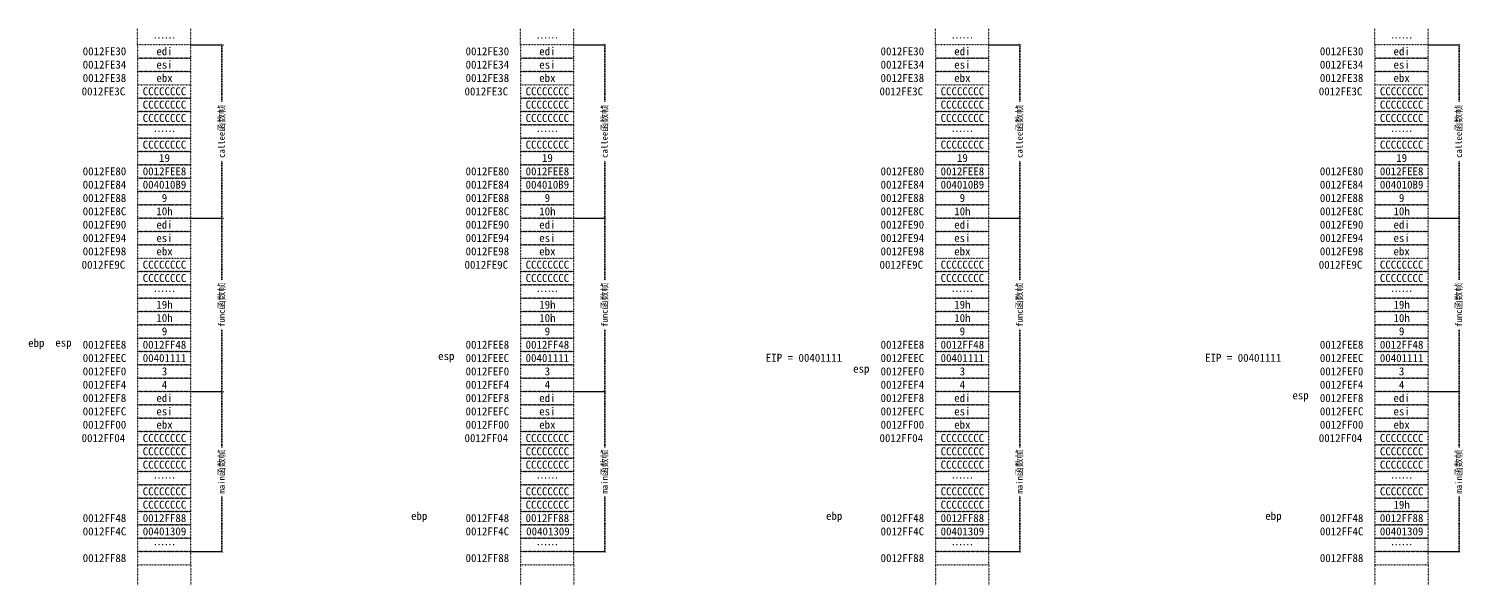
# Model space of a CAD drawing. Header units: millimetres. Extents: x 5369 to 27532, y 1174 to 4752.
# Drawn here: x 22386 to 25075, y 1346 to 2390 of the extents above; entities that cross this region are included whole.
import ezdxf

# ---------------------------------------------------------------- set-up
doc = ezdxf.new("R2010")
doc.units = ezdxf.units.MM
doc.linetypes.add('ACAD_ISO07W100', pattern=[3, 0, -3])
doc.linetypes.add('DOT', pattern=[0.25, 0, -0.25])
doc.styles.get("Standard").update_dxf_attribs({"font": ''})
doc.styles.add('w', font='', dxfattribs={"height": 15})
doc.styles.get('Standard').set_extended_font_data('SimSun')
doc.styles.get('w').set_extended_font_data('SimSun')
doc.dimstyles.new('w', dxfattribs={"dimscale": 3, "dimtxt": 4, "dimasz": 1.5, "dimexe": 1.25, "dimexo": 0.625, "dimtad": 0, "dimtxsty": 'Standard', "dimblk": 'ARCHTICK', "dimcen": 2.5, "dimclrd": 5, "dimclre": 5, "dimclrt": 5, "dimadec": 1, "dimazin": 0, "dimtfac": 1, "dimtmove": 0, "dimatfit": 3, "dimfxl": 1, "dimarcsym": 0})

# ---------------------------------------------------------------- blocks, each defined once
blk = doc.blocks.new('b')
at = {"linetype": 'DOT'}
blk.add_lwpolyline([(-100, 0), (0, 0), (0, 25), (-100, 25)], close=True, dxfattribs=at)
blk = doc.blocks.new('_ArchTick')
at = {"color": 0, "linetype": 'ByBlock', "const_width": 0.15}
blk.add_lwpolyline([(-0.5, -0.5), (0.5, 0.5)], dxfattribs=at)
blk = doc.blocks.new('*D65')
at = {"color": 5, "linetype": 'ACAD_ISO07W100', "lineweight": -2}
for p, q in [((22692.1, 2359.5), (22752.2, 2359.5)), ((22748.5, 2359.5), (22748.5, 2249.2)), ((22748.5, 2034.5), (22748.5, 2144.9)), ((22692.1, 2034.5), (22752.2, 2034.5))]:
    blk.add_line(p, q, dxfattribs=at)
at = {"layer": 'Defpoints', "color": 0, "linetype": 'DOT'}
for p in [(22690.2, 2359.5), (22690.2, 2034.5), (22748.5, 2034.5)]:
    blk.add_point(p, dxfattribs=at)
at = {"color": 5, "linetype": 'DOT', "lineweight": -2, "xscale": 4.5, "yscale": 4.5, "zscale": 4.5}
for p, rotation in [((22748.5, 2359.5), 90), ((22748.5, 2034.5), 270)]:
    blk.add_blockref('_ArchTick', p, dxfattribs=dict(at, rotation=rotation))
at = {"color": 5, "linetype": 'DOT', "insert": (22748.5, 2197), "char_height": 12, "attachment_point": 5, "rotation": 90}
blk.add_mtext('callee函数帧', dxfattribs=at)
blk = doc.blocks.new('*D63')
at = {"color": 5, "linetype": 'ACAD_ISO07W100', "lineweight": -2}
for p, q in [((22692.1, 2034.5), (22752.2, 2034.5)), ((22748.5, 2034.5), (22748.5, 1915.7)), ((22748.5, 1709.5), (22748.5, 1828.4)), ((22692.1, 1709.5), (22752.2, 1709.5))]:
    blk.add_line(p, q, dxfattribs=at)
at = {"layer": 'Defpoints', "color": 0, "linetype": 'DOT'}
for p in [(22690.2, 2034.5), (22690.2, 1709.5), (22748.5, 1709.5)]:
    blk.add_point(p, dxfattribs=at)
at = {"color": 5, "linetype": 'DOT', "lineweight": -2, "xscale": 4.5, "yscale": 4.5, "zscale": 4.5}
for p, rotation in [((22748.5, 2034.5), 90), ((22748.5, 1709.5), 270)]:
    blk.add_blockref('_ArchTick', p, dxfattribs=dict(at, rotation=rotation))
at = {"color": 5, "linetype": 'DOT', "insert": (22748.5, 1872), "char_height": 12, "attachment_point": 5, "rotation": 90}
blk.add_mtext('func函数帧', dxfattribs=at)
blk = doc.blocks.new('*D64')
at = {"color": 5, "linetype": 'ACAD_ISO07W100', "lineweight": -2}
for p, q in [((22690.2, 1709.5), (22752.2, 1709.5)), ((22748.5, 1709.5), (22748.5, 1603.6)), ((22748.5, 1409.5), (22748.5, 1515.5)), ((22690.2, 1409.5), (22752.2, 1409.5))]:
    blk.add_line(p, q, dxfattribs=at)
at = {"layer": 'Defpoints', "color": 0, "linetype": 'DOT'}
for p in [(22688.3, 1709.5), (22688.3, 1409.5), (22748.5, 1409.5)]:
    blk.add_point(p, dxfattribs=at)
at = {"color": 5, "linetype": 'DOT', "lineweight": -2, "xscale": 4.5, "yscale": 4.5, "zscale": 4.5}
for p, rotation in [((22748.5, 1709.5), 90), ((22748.5, 1409.5), 270)]:
    blk.add_blockref('_ArchTick', p, dxfattribs=dict(at, rotation=rotation))
at = {"color": 5, "linetype": 'DOT', "insert": (22748.5, 1559.5), "char_height": 12, "attachment_point": 5, "rotation": 90}
blk.add_mtext('main函数帧', dxfattribs=at)
blk = doc.blocks.new('*D68')
at = {"color": 5, "linetype": 'ACAD_ISO07W100', "lineweight": -2}
for p, q in [((23409.8, 2359.5), (23469.9, 2359.5)), ((23466.2, 2359.5), (23466.2, 2249.2)), ((23466.2, 2034.5), (23466.2, 2144.9)), ((23409.8, 2034.5), (23469.9, 2034.5))]:
    blk.add_line(p, q, dxfattribs=at)
at = {"layer": 'Defpoints', "color": 0, "linetype": 'DOT'}
for p in [(23407.9, 2359.5), (23407.9, 2034.5), (23466.2, 2034.5)]:
    blk.add_point(p, dxfattribs=at)
at = {"color": 5, "linetype": 'DOT', "lineweight": -2, "xscale": 4.5, "yscale": 4.5, "zscale": 4.5}
for p, rotation in [((23466.2, 2359.5), 90), ((23466.2, 2034.5), 270)]:
    blk.add_blockref('_ArchTick', p, dxfattribs=dict(at, rotation=rotation))
at = {"color": 5, "linetype": 'DOT', "insert": (23466.2, 2197), "char_height": 12, "attachment_point": 5, "rotation": 90}
blk.add_mtext('callee函数帧', dxfattribs=at)
blk = doc.blocks.new('*D66')
at = {"color": 5, "linetype": 'ACAD_ISO07W100', "lineweight": -2}
for p, q in [((23409.8, 2034.5), (23469.9, 2034.5)), ((23466.2, 2034.5), (23466.2, 1915.7)), ((23466.2, 1709.5), (23466.2, 1828.4)), ((23409.8, 1709.5), (23469.9, 1709.5))]:
    blk.add_line(p, q, dxfattribs=at)
at = {"layer": 'Defpoints', "color": 0, "linetype": 'DOT'}
for p in [(23407.9, 2034.5), (23407.9, 1709.5), (23466.2, 1709.5)]:
    blk.add_point(p, dxfattribs=at)
at = {"color": 5, "linetype": 'DOT', "lineweight": -2, "xscale": 4.5, "yscale": 4.5, "zscale": 4.5}
for p, rotation in [((23466.2, 2034.5), 90), ((23466.2, 1709.5), 270)]:
    blk.add_blockref('_ArchTick', p, dxfattribs=dict(at, rotation=rotation))
at = {"color": 5, "linetype": 'DOT', "insert": (23466.2, 1872), "char_height": 12, "attachment_point": 5, "rotation": 90}
blk.add_mtext('func函数帧', dxfattribs=at)
blk = doc.blocks.new('*D67')
at = {"color": 5, "linetype": 'ACAD_ISO07W100', "lineweight": -2}
for p, q in [((23407.9, 1709.5), (23469.9, 1709.5)), ((23466.2, 1709.5), (23466.2, 1603.6)), ((23466.2, 1409.5), (23466.2, 1515.5)), ((23407.9, 1409.5), (23469.9, 1409.5))]:
    blk.add_line(p, q, dxfattribs=at)
at = {"layer": 'Defpoints', "color": 0, "linetype": 'DOT'}
for p in [(23406, 1709.5), (23406, 1409.5), (23466.2, 1409.5)]:
    blk.add_point(p, dxfattribs=at)
at = {"color": 5, "linetype": 'DOT', "lineweight": -2, "xscale": 4.5, "yscale": 4.5, "zscale": 4.5}
for p, rotation in [((23466.2, 1709.5), 90), ((23466.2, 1409.5), 270)]:
    blk.add_blockref('_ArchTick', p, dxfattribs=dict(at, rotation=rotation))
at = {"color": 5, "linetype": 'DOT', "insert": (23466.2, 1559.5), "char_height": 12, "attachment_point": 5, "rotation": 90}
blk.add_mtext('main函数帧', dxfattribs=at)
blk = doc.blocks.new('*D71')
at = {"color": 5, "linetype": 'ACAD_ISO07W100', "lineweight": -2}
for p, q in [((24187.7, 2359.5), (24247.8, 2359.5)), ((24244, 2359.5), (24244, 2249.2)), ((24244, 2034.5), (24244, 2144.9)), ((24187.7, 2034.5), (24247.8, 2034.5))]:
    blk.add_line(p, q, dxfattribs=at)
at = {"layer": 'Defpoints', "color": 0, "linetype": 'DOT'}
for p in [(24185.8, 2359.5), (24185.8, 2034.5), (24244, 2034.5)]:
    blk.add_point(p, dxfattribs=at)
at = {"color": 5, "linetype": 'DOT', "lineweight": -2, "xscale": 4.5, "yscale": 4.5, "zscale": 4.5}
for p, rotation in [((24244, 2359.5), 90), ((24244, 2034.5), 270)]:
    blk.add_blockref('_ArchTick', p, dxfattribs=dict(at, rotation=rotation))
at = {"color": 5, "linetype": 'DOT', "insert": (24244, 2197), "char_height": 12, "attachment_point": 5, "rotation": 90}
blk.add_mtext('callee函数帧', dxfattribs=at)
blk = doc.blocks.new('*D69')
at = {"color": 5, "linetype": 'ACAD_ISO07W100', "lineweight": -2}
for p, q in [((24187.7, 2034.5), (24247.8, 2034.5)), ((24244, 2034.5), (24244, 1915.7)), ((24244, 1709.5), (24244, 1828.4)), ((24187.7, 1709.5), (24247.8, 1709.5))]:
    blk.add_line(p, q, dxfattribs=at)
at = {"layer": 'Defpoints', "color": 0, "linetype": 'DOT'}
for p in [(24185.8, 2034.5), (24185.8, 1709.5), (24244, 1709.5)]:
    blk.add_point(p, dxfattribs=at)
at = {"color": 5, "linetype": 'DOT', "lineweight": -2, "xscale": 4.5, "yscale": 4.5, "zscale": 4.5}
for p, rotation in [((24244, 2034.5), 90), ((24244, 1709.5), 270)]:
    blk.add_blockref('_ArchTick', p, dxfattribs=dict(at, rotation=rotation))
at = {"color": 5, "linetype": 'DOT', "insert": (24244, 1872), "char_height": 12, "attachment_point": 5, "rotation": 90}
blk.add_mtext('func函数帧', dxfattribs=at)
blk = doc.blocks.new('*D70')
at = {"color": 5, "linetype": 'ACAD_ISO07W100', "lineweight": -2}
for p, q in [((24185.8, 1709.5), (24247.8, 1709.5)), ((24244, 1709.5), (24244, 1603.6)), ((24244, 1409.5), (24244, 1515.5)), ((24185.8, 1409.5), (24247.8, 1409.5))]:
    blk.add_line(p, q, dxfattribs=at)
at = {"layer": 'Defpoints', "color": 0, "linetype": 'DOT'}
for p in [(24183.9, 1709.5), (24183.9, 1409.5), (24244, 1409.5)]:
    blk.add_point(p, dxfattribs=at)
at = {"color": 5, "linetype": 'DOT', "lineweight": -2, "xscale": 4.5, "yscale": 4.5, "zscale": 4.5}
for p, rotation in [((24244, 1709.5), 90), ((24244, 1409.5), 270)]:
    blk.add_blockref('_ArchTick', p, dxfattribs=dict(at, rotation=rotation))
at = {"color": 5, "linetype": 'DOT', "insert": (24244, 1559.5), "char_height": 12, "attachment_point": 5, "rotation": 90}
blk.add_mtext('main函数帧', dxfattribs=at)
blk = doc.blocks.new('*D74')
at = {"color": 5, "linetype": 'ACAD_ISO07W100', "lineweight": -2}
for p, q in [((25011, 2359.5), (25071.1, 2359.5)), ((25067.4, 2359.5), (25067.4, 2249.2)), ((25067.4, 2034.5), (25067.4, 2144.9)), ((25011, 2034.5), (25071.1, 2034.5))]:
    blk.add_line(p, q, dxfattribs=at)
at = {"layer": 'Defpoints', "color": 0, "linetype": 'DOT'}
for p in [(25009.1, 2359.5), (25009.1, 2034.5), (25067.4, 2034.5)]:
    blk.add_point(p, dxfattribs=at)
at = {"color": 5, "linetype": 'DOT', "lineweight": -2, "xscale": 4.5, "yscale": 4.5, "zscale": 4.5}
for p, rotation in [((25067.4, 2359.5), 90), ((25067.4, 2034.5), 270)]:
    blk.add_blockref('_ArchTick', p, dxfattribs=dict(at, rotation=rotation))
at = {"color": 5, "linetype": 'DOT', "insert": (25067.4, 2197), "char_height": 12, "attachment_point": 5, "rotation": 90}
blk.add_mtext('callee函数帧', dxfattribs=at)
blk = doc.blocks.new('*D72')
at = {"color": 5, "linetype": 'ACAD_ISO07W100', "lineweight": -2}
for p, q in [((25011, 2034.5), (25071.1, 2034.5)), ((25067.4, 2034.5), (25067.4, 1915.7)), ((25067.4, 1709.5), (25067.4, 1828.4)), ((25011, 1709.5), (25071.1, 1709.5))]:
    blk.add_line(p, q, dxfattribs=at)
at = {"layer": 'Defpoints', "color": 0, "linetype": 'DOT'}
for p in [(25009.1, 2034.5), (25009.1, 1709.5), (25067.4, 1709.5)]:
    blk.add_point(p, dxfattribs=at)
at = {"color": 5, "linetype": 'DOT', "lineweight": -2, "xscale": 4.5, "yscale": 4.5, "zscale": 4.5}
for p, rotation in [((25067.4, 2034.5), 90), ((25067.4, 1709.5), 270)]:
    blk.add_blockref('_ArchTick', p, dxfattribs=dict(at, rotation=rotation))
at = {"color": 5, "linetype": 'DOT', "insert": (25067.4, 1872), "char_height": 12, "attachment_point": 5, "rotation": 90}
blk.add_mtext('func函数帧', dxfattribs=at)
blk = doc.blocks.new('*D73')
at = {"color": 5, "linetype": 'ACAD_ISO07W100', "lineweight": -2}
for p, q in [((25009.1, 1709.5), (25071.1, 1709.5)), ((25067.4, 1709.5), (25067.4, 1603.6)), ((25067.4, 1409.5), (25067.4, 1515.5)), ((25009.1, 1409.5), (25071.1, 1409.5))]:
    blk.add_line(p, q, dxfattribs=at)
at = {"layer": 'Defpoints', "color": 0, "linetype": 'DOT'}
for p in [(25007.3, 1709.5), (25007.3, 1409.5), (25067.4, 1409.5)]:
    blk.add_point(p, dxfattribs=at)
at = {"color": 5, "linetype": 'DOT', "lineweight": -2, "xscale": 4.5, "yscale": 4.5, "zscale": 4.5}
for p, rotation in [((25067.4, 1709.5), 90), ((25067.4, 1409.5), 270)]:
    blk.add_blockref('_ArchTick', p, dxfattribs=dict(at, rotation=rotation))
at = {"color": 5, "linetype": 'DOT', "insert": (25067.4, 1559.5), "char_height": 12, "attachment_point": 5, "rotation": 90}
blk.add_mtext('main函数帧', dxfattribs=at)

msp = doc.modelspace()

# ---------------------------------------------------------------- linework, layer by layer
at = {"linetype": 'DOT'}
for p, q in [((22590.213, 2359.543), (22590.213, 2389.543)), ((22690.213, 2359.543), (22690.213, 2389.543)), ((23307.897, 2359.543), (23307.897, 2389.543)), ((23407.897, 2359.543), (23407.897, 2389.543)), ((24085.781, 2359.543), (24085.781, 2389.543)), ((24185.781, 2359.543), (24185.781, 2389.543)), ((24909.137, 2359.543), (24909.137, 2389.543)), ((25009.137, 2359.543), (25009.137, 2389.543)), ((22590.213, 2284.543), (22590.213, 2259.543)), ((22590.213, 2284.543), (22690.213, 2284.543)), ((22590.213, 2259.543), (22690.213, 2259.543)), ((22690.213, 2259.543), (22690.213, 2284.543)), ((23307.897, 2284.543), (23307.897, 2259.543)), ((23307.897, 2284.543), (23407.897, 2284.543)), ((23307.897, 2259.543), (23407.897, 2259.543)), ((23407.897, 2259.543), (23407.897, 2284.543)), ((24085.781, 2284.543), (24085.781, 2259.543)), ((24085.781, 2284.543), (24185.781, 2284.543)), ((24085.781, 2259.543), (24185.781, 2259.543)), ((24185.781, 2259.543), (24185.781, 2284.543)), ((24909.137, 2284.543), (24909.137, 2259.543)), ((24909.137, 2284.543), (25009.137, 2284.543)), ((24909.137, 2259.543), (25009.137, 2259.543)), ((25009.137, 2259.543), (25009.137, 2284.543)), ((22590.213, 1959.543), (22590.213, 1934.543)), ((22590.213, 1959.543), (22690.213, 1959.543)), ((22690.213, 1934.543), (22690.213, 1959.543)), ((23307.897, 1959.543), (23307.897, 1934.543)), ((23307.897, 1959.543), (23407.897, 1959.543)), ((23407.897, 1934.543), (23407.897, 1959.543)), ((24085.781, 1959.543), (24085.781, 1934.543)), ((24085.781, 1959.543), (24185.781, 1959.543)), ((24185.781, 1934.543), (24185.781, 1959.543)), ((24909.137, 1959.543), (24909.137, 1934.543)), ((24909.137, 1959.543), (25009.137, 1959.543)), ((25009.137, 1934.543), (25009.137, 1959.543)), ((22590.213, 1934.543), (22690.213, 1934.543)), ((23307.897, 1934.543), (23407.897, 1934.543)), ((24085.781, 1934.543), (24185.781, 1934.543)), ((24909.137, 1934.543), (25009.137, 1934.543)), ((22690.213, 1634.543), (22590.213, 1634.543)), ((22590.213, 1634.543), (22590.213, 1609.543)), ((22690.213, 1609.543), (22690.213, 1634.543)), ((23407.897, 1634.543), (23307.897, 1634.543)), ((23307.897, 1634.543), (23307.897, 1609.543)), ((23407.897, 1609.543), (23407.897, 1634.543)), ((24185.781, 1634.543), (24085.781, 1634.543)), ((24085.781, 1634.543), (24085.781, 1609.543)), ((24185.781, 1609.543), (24185.781, 1634.543)), ((25009.137, 1634.543), (24909.137, 1634.543)), ((24909.137, 1634.543), (24909.137, 1609.543)), ((25009.137, 1609.543), (25009.137, 1634.543)), ((22590.213, 1609.543), (22690.213, 1609.543)), ((23307.897, 1609.543), (23407.897, 1609.543)), ((24085.781, 1609.543), (24185.781, 1609.543)), ((24909.137, 1609.543), (25009.137, 1609.543)), ((22590.213, 1384.543), (22590.213, 1346.022)), ((22690.213, 1384.543), (22690.213, 1346.022)), ((23307.897, 1384.543), (23307.897, 1346.022)), ((23407.897, 1384.543), (23407.897, 1346.022)), ((24085.781, 1384.543), (24085.781, 1346.022)), ((24185.781, 1384.543), (24185.781, 1346.022)), ((24909.137, 1384.543), (24909.137, 1346.022)), ((25009.137, 1384.543), (25009.137, 1346.022))]:
    msp.add_line(p, q, dxfattribs=at)
for points in [[(22590.213, 2334.543), (22690.213, 2334.543), (22690.213, 2359.543), (22590.213, 2359.543)], [(23307.897, 2334.543), (23407.897, 2334.543), (23407.897, 2359.543), (23307.897, 2359.543)], [(24085.781, 2334.543), (24185.781, 2334.543), (24185.781, 2359.543), (24085.781, 2359.543)], [(24909.137, 2334.543), (25009.137, 2334.543), (25009.137, 2359.543), (24909.137, 2359.543)], [(22590.213, 2309.543), (22690.213, 2309.543), (22690.213, 2334.543), (22590.213, 2334.543)], [(23307.897, 2309.543), (23407.897, 2309.543), (23407.897, 2334.543), (23307.897, 2334.543)], [(24085.781, 2309.543), (24185.781, 2309.543), (24185.781, 2334.543), (24085.781, 2334.543)], [(24909.137, 2309.543), (25009.137, 2309.543), (25009.137, 2334.543), (24909.137, 2334.543)], [(22590.213, 2284.543), (22690.213, 2284.543), (22690.213, 2309.543), (22590.213, 2309.543)], [(23307.897, 2284.543), (23407.897, 2284.543), (23407.897, 2309.543), (23307.897, 2309.543)], [(24085.781, 2284.543), (24185.781, 2284.543), (24185.781, 2309.543), (24085.781, 2309.543)], [(24909.137, 2284.543), (25009.137, 2284.543), (25009.137, 2309.543), (24909.137, 2309.543)], [(22590.213, 2109.543), (22690.213, 2109.543), (22690.213, 2134.543), (22590.213, 2134.543)], [(23307.897, 2109.543), (23407.897, 2109.543), (23407.897, 2134.543), (23307.897, 2134.543)], [(24085.781, 2109.543), (24185.781, 2109.543), (24185.781, 2134.543), (24085.781, 2134.543)], [(24909.137, 2109.543), (25009.137, 2109.543), (25009.137, 2134.543), (24909.137, 2134.543)], [(22590.213, 2084.543), (22690.213, 2084.543), (22690.213, 2109.543), (22590.213, 2109.543)], [(23307.897, 2084.543), (23407.897, 2084.543), (23407.897, 2109.543), (23307.897, 2109.543)], [(24085.781, 2084.543), (24185.781, 2084.543), (24185.781, 2109.543), (24085.781, 2109.543)], [(24909.137, 2084.543), (25009.137, 2084.543), (25009.137, 2109.543), (24909.137, 2109.543)], [(22590.213, 2059.543), (22690.213, 2059.543), (22690.213, 2084.543), (22590.213, 2084.543)], [(23307.897, 2059.543), (23407.897, 2059.543), (23407.897, 2084.543), (23307.897, 2084.543)], [(24085.781, 2059.543), (24185.781, 2059.543), (24185.781, 2084.543), (24085.781, 2084.543)], [(24909.137, 2059.543), (25009.137, 2059.543), (25009.137, 2084.543), (24909.137, 2084.543)], [(22590.213, 2034.543), (22690.213, 2034.543), (22690.213, 2059.543), (22590.213, 2059.543)], [(23307.897, 2034.543), (23407.897, 2034.543), (23407.897, 2059.543), (23307.897, 2059.543)], [(24085.781, 2034.543), (24185.781, 2034.543), (24185.781, 2059.543), (24085.781, 2059.543)], [(24909.137, 2034.543), (25009.137, 2034.543), (25009.137, 2059.543), (24909.137, 2059.543)], [(22590.213, 2009.543), (22690.213, 2009.543), (22690.213, 2034.543), (22590.213, 2034.543)], [(23307.897, 2009.543), (23407.897, 2009.543), (23407.897, 2034.543), (23307.897, 2034.543)], [(24085.781, 2009.543), (24185.781, 2009.543), (24185.781, 2034.543), (24085.781, 2034.543)], [(24909.137, 2009.543), (25009.137, 2009.543), (25009.137, 2034.543), (24909.137, 2034.543)], [(22590.213, 1984.543), (22690.213, 1984.543), (22690.213, 2009.543), (22590.213, 2009.543)], [(23307.897, 1984.543), (23407.897, 1984.543), (23407.897, 2009.543), (23307.897, 2009.543)], [(24085.781, 1984.543), (24185.781, 1984.543), (24185.781, 2009.543), (24085.781, 2009.543)], [(24909.137, 1984.543), (25009.137, 1984.543), (25009.137, 2009.543), (24909.137, 2009.543)], [(22590.213, 1959.543), (22690.213, 1959.543), (22690.213, 1984.543), (22590.213, 1984.543)], [(23307.897, 1959.543), (23407.897, 1959.543), (23407.897, 1984.543), (23307.897, 1984.543)], [(24085.781, 1959.543), (24185.781, 1959.543), (24185.781, 1984.543), (24085.781, 1984.543)], [(24909.137, 1959.543), (25009.137, 1959.543), (25009.137, 1984.543), (24909.137, 1984.543)], [(22590.213, 1784.543), (22690.213, 1784.543), (22690.213, 1809.543), (22590.213, 1809.543)], [(23307.897, 1784.543), (23407.897, 1784.543), (23407.897, 1809.543), (23307.897, 1809.543)], [(24085.781, 1784.543), (24185.781, 1784.543), (24185.781, 1809.543), (24085.781, 1809.543)], [(24909.137, 1784.543), (25009.137, 1784.543), (25009.137, 1809.543), (24909.137, 1809.543)], [(22590.213, 1759.543), (22690.213, 1759.543), (22690.213, 1784.543), (22590.213, 1784.543)], [(23307.897, 1759.543), (23407.897, 1759.543), (23407.897, 1784.543), (23307.897, 1784.543)], [(24085.781, 1759.543), (24185.781, 1759.543), (24185.781, 1784.543), (24085.781, 1784.543)], [(24909.137, 1759.543), (25009.137, 1759.543), (25009.137, 1784.543), (24909.137, 1784.543)], [(22590.213, 1734.543), (22690.213, 1734.543), (22690.213, 1759.543), (22590.213, 1759.543)], [(23307.897, 1734.543), (23407.897, 1734.543), (23407.897, 1759.543), (23307.897, 1759.543)], [(24085.781, 1734.543), (24185.781, 1734.543), (24185.781, 1759.543), (24085.781, 1759.543)], [(24909.137, 1734.543), (25009.137, 1734.543), (25009.137, 1759.543), (24909.137, 1759.543)], [(22590.213, 1709.543), (22690.213, 1709.543), (22690.213, 1734.543), (22590.213, 1734.543)], [(23307.897, 1709.543), (23407.897, 1709.543), (23407.897, 1734.543), (23307.897, 1734.543)], [(24085.781, 1709.543), (24185.781, 1709.543), (24185.781, 1734.543), (24085.781, 1734.543)], [(24909.137, 1709.543), (25009.137, 1709.543), (25009.137, 1734.543), (24909.137, 1734.543)], [(22590.213, 1684.543), (22690.213, 1684.543), (22690.213, 1709.543), (22590.213, 1709.543)], [(23307.897, 1684.543), (23407.897, 1684.543), (23407.897, 1709.543), (23307.897, 1709.543)], [(24085.781, 1684.543), (24185.781, 1684.543), (24185.781, 1709.543), (24085.781, 1709.543)], [(24909.137, 1684.543), (25009.137, 1684.543), (25009.137, 1709.543), (24909.137, 1709.543)], [(22590.213, 1659.543), (22690.213, 1659.543), (22690.213, 1684.543), (22590.213, 1684.543)], [(23307.897, 1659.543), (23407.897, 1659.543), (23407.897, 1684.543), (23307.897, 1684.543)], [(24085.781, 1659.543), (24185.781, 1659.543), (24185.781, 1684.543), (24085.781, 1684.543)], [(24909.137, 1659.543), (25009.137, 1659.543), (25009.137, 1684.543), (24909.137, 1684.543)], [(22590.213, 1634.543), (22690.213, 1634.543), (22690.213, 1659.543), (22590.213, 1659.543)], [(23307.897, 1634.543), (23407.897, 1634.543), (23407.897, 1659.543), (23307.897, 1659.543)], [(24085.781, 1634.543), (24185.781, 1634.543), (24185.781, 1659.543), (24085.781, 1659.543)], [(24909.137, 1634.543), (25009.137, 1634.543), (25009.137, 1659.543), (24909.137, 1659.543)], [(22590.213, 1459.543), (22690.213, 1459.543), (22690.213, 1484.543), (22590.213, 1484.543)], [(23307.897, 1459.543), (23407.897, 1459.543), (23407.897, 1484.543), (23307.897, 1484.543)], [(24085.781, 1459.543), (24185.781, 1459.543), (24185.781, 1484.543), (24085.781, 1484.543)], [(24909.137, 1459.543), (25009.137, 1459.543), (25009.137, 1484.543), (24909.137, 1484.543)], [(22590.213, 1409.543), (22690.213, 1409.543), (22690.213, 1434.543), (22590.213, 1434.543)], [(23307.897, 1409.543), (23407.897, 1409.543), (23407.897, 1434.543), (23307.897, 1434.543)], [(24085.781, 1409.543), (24185.781, 1409.543), (24185.781, 1434.543), (24085.781, 1434.543)], [(24909.137, 1409.543), (25009.137, 1409.543), (25009.137, 1434.543), (24909.137, 1434.543)], [(22590.213, 1384.543), (22690.213, 1384.543), (22690.213, 1409.543), (22590.213, 1409.543)], [(23307.897, 1384.543), (23407.897, 1384.543), (23407.897, 1409.543), (23307.897, 1409.543)], [(24085.781, 1384.543), (24185.781, 1384.543), (24185.781, 1409.543), (24085.781, 1409.543)], [(24909.137, 1384.543), (25009.137, 1384.543), (25009.137, 1409.543), (24909.137, 1409.543)]]:
    msp.add_lwpolyline(points, close=True, dxfattribs=at)

# ---------------------------------------------------------------- block references
for p in [(22690.213, 2234.543), (23407.897, 2234.543), (24185.781, 2234.543), (25009.137, 2234.543), (22690.213, 2209.543), (23407.897, 2209.543), (24185.781, 2209.543), (25009.137, 2209.543), (22690.213, 2184.543), (23407.897, 2184.543), (24185.781, 2184.543), (25009.137, 2184.543), (22690.213, 2159.543), (23407.897, 2159.543), (24185.781, 2159.543), (25009.137, 2159.543), (22690.213, 2134.543), (23407.897, 2134.543), (24185.781, 2134.543), (25009.137, 2134.543), (22690.213, 1909.543), (22690.213, 1884.543), (23407.897, 1909.543), (23407.897, 1884.543), (24185.781, 1909.543), (24185.781, 1884.543), (25009.137, 1909.543), (25009.137, 1884.543), (22690.213, 1859.543), (23407.897, 1859.543), (24185.781, 1859.543), (25009.137, 1859.543), (22690.213, 1834.543), (23407.897, 1834.543), (24185.781, 1834.543), (25009.137, 1834.543), (22690.213, 1809.543), (23407.897, 1809.543), (24185.781, 1809.543), (25009.137, 1809.543), (22690.213, 1584.543), (23407.897, 1584.543), (24185.781, 1584.543), (25009.137, 1584.543), (22690.213, 1559.543), (23407.897, 1559.543), (24185.781, 1559.543), (25009.137, 1559.543), (22690.213, 1534.543), (22690.213, 1509.543), (23407.897, 1534.543), (23407.897, 1509.543), (24185.781, 1534.543), (24185.781, 1509.543), (25009.137, 1534.543), (25009.137, 1509.543), (22690.213, 1484.543), (23407.897, 1484.543), (24185.781, 1484.543), (25009.137, 1484.543), (22690.213, 1434.543), (23407.897, 1434.543), (24185.781, 1434.543), (25009.137, 1434.543)]:
    msp.add_blockref('b', p, dxfattribs=at)

# ---------------------------------------------------------------- texts
at = {"linetype": 'DOT', "style": 'w'}
for s, p in [('0012FE3C', (22485.429, 2264.543)), ('0012FE3C', (23203.114, 2264.543)), ('0012FE3C', (23980.997, 2264.543)), ('0012FE3C', (24804.354, 2264.543)), ('0012FE9C', (22485.429, 1939.543)), ('0012FE9C', (23203.114, 1939.543)), ('0012FE9C', (23980.997, 1939.543)), ('0012FE9C', (24804.354, 1939.543)), ('0012FF04', (22485.429, 1614.543)), ('0012FF04', (23203.114, 1614.543)), ('0012FF04', (23980.997, 1614.543)), ('0012FF04', (24804.354, 1614.543))]:
    msp.add_text(s, height=15, dxfattribs=at).set_placement(p)
at = {"linetype": 'DOT', "char_height": 15, "style": 'w'}
for s, insert, width, attachment_point in [('{\\C5;……}', (22640.735, 2372.043), 101.04447, 5), ('{\\C5;……}', (23358.42, 2372.043), 101.04447, 5), ('{\\C5;……}', (24136.303, 2372.043), 101.04447, 5), ('{\\C5;……}', (24959.66, 2372.043), 101.04447, 5), ('0012FE30', (22528.221, 2347.043), 101.04447, 5), ('{\\C5;edi}', (22640.735, 2347.043), 101.04447, 5), ('0012FE30', (23245.905, 2347.043), 101.04447, 5), ('{\\C5;edi}', (23358.42, 2347.043), 101.04447, 5), ('0012FE30', (24023.789, 2347.043), 101.04447, 5), ('{\\C5;edi}', (24136.303, 2347.043), 101.04447, 5), ('0012FE30', (24847.146, 2347.043), 101.04447, 5), ('{\\C5;edi}', (24959.66, 2347.043), 101.04447, 5), ('0012FE34', (22528.221, 2322.043), 101.04447, 5), ('{\\C5;esi}', (22640.735, 2322.043), 101.04447, 5), ('0012FE34', (23245.905, 2322.043), 101.04447, 5), ('{\\C5;esi}', (23358.42, 2322.043), 101.04447, 5), ('0012FE34', (24023.789, 2322.043), 101.04447, 5), ('{\\C5;esi}', (24136.303, 2322.043), 101.04447, 5), ('0012FE34', (24847.146, 2322.043), 101.04447, 5), ('{\\C5;esi}', (24959.66, 2322.043), 101.04447, 5), ('0012FE38', (22528.221, 2297.043), 101.04447, 5), ('{\\C5;ebx}', (22640.735, 2297.043), 101.04447, 5), ('0012FE38', (23245.905, 2297.043), 101.04447, 5), ('{\\C5;ebx}', (23358.42, 2297.043), 101.04447, 5), ('0012FE38', (24023.789, 2297.043), 101.04447, 5), ('{\\C5;ebx}', (24136.303, 2297.043), 101.04447, 5), ('0012FE38', (24847.146, 2297.043), 101.04447, 5), ('{\\C5;ebx}', (24959.66, 2297.043), 101.04447, 5), ('{\\C5;CCCCCCCC}', (22640.735, 2272.043), 101.04447, 5), ('{\\C5;CCCCCCCC}', (23358.42, 2272.043), 101.04447, 5), ('{\\C5;CCCCCCCC}', (24136.303, 2272.043), 101.04447, 5), ('{\\C5;CCCCCCCC}', (24959.66, 2272.043), 101.04447, 5), ('{\\C5;CCCCCCCC}', (22640.735, 2247.043), 101.04447, 5), ('{\\C5;CCCCCCCC}', (23358.42, 2247.043), 101.04447, 5), ('{\\C5;CCCCCCCC}', (24136.303, 2247.043), 101.04447, 5), ('{\\C5;CCCCCCCC}', (24959.66, 2247.043), 101.04447, 5), ('{\\C5;CCCCCCCC}', (22640.735, 2222.043), 101.04447, 5), ('{\\C5;CCCCCCCC}', (23358.42, 2222.043), 101.04447, 5), ('{\\C5;CCCCCCCC}', (24136.303, 2222.043), 101.04447, 5), ('{\\C5;CCCCCCCC}', (24959.66, 2222.043), 101.04447, 5), ('{\\C5;CCCCCCCC}', (22640.735, 2172.043), 101.04447, 5), ('{\\C5;……}', (22640.735, 2197.043), 101.04447, 5), ('{\\C5;CCCCCCCC}', (23358.42, 2172.043), 101.04447, 5), ('{\\C5;……}', (23358.42, 2197.043), 101.04447, 5), ('{\\C5;CCCCCCCC}', (24136.303, 2172.043), 101.04447, 5), ('{\\C5;……}', (24136.303, 2197.043), 101.04447, 5), ('{\\C5;CCCCCCCC}', (24959.66, 2172.043), 101.04447, 5), ('{\\C5;……}', (24959.66, 2197.043), 101.04447, 5), ('{\\C5;19}', (22640.735, 2147.043), 101.04447, 5), ('{\\C5;19}', (23358.42, 2147.043), 101.04447, 5), ('{\\C5;19}', (24136.303, 2147.043), 101.04447, 5), ('{\\C5;19}', (24959.66, 2147.043), 101.04447, 5), ('0012FE80', (22528.221, 2122.043), 101.04447, 5), ('{\\C5;0012FEE8}', (22640.735, 2122.043), 101.04447, 5), ('0012FE80', (23245.905, 2122.043), 101.04447, 5), ('{\\C5;0012FEE8}', (23358.42, 2122.043), 101.04447, 5), ('0012FE80', (24023.789, 2122.043), 101.04447, 5), ('{\\C5;0012FEE8}', (24136.303, 2122.043), 101.04447, 5), ('0012FE80', (24847.146, 2122.043), 101.04447, 5), ('{\\C5;0012FEE8}', (24959.66, 2122.043), 101.04447, 5), ('0012FE84', (22528.221, 2097.043), 101.04447, 5), ('{\\C5;004010B9}', (22640.735, 2097.043), 101.04447, 5), ('0012FE84', (23245.905, 2097.043), 101.04447, 5), ('{\\C5;004010B9}', (23358.42, 2097.043), 101.04447, 5), ('0012FE84', (24023.789, 2097.043), 101.04447, 5), ('{\\C5;004010B9}', (24136.303, 2097.043), 101.04447, 5), ('0012FE84', (24847.146, 2097.043), 101.04447, 5), ('{\\C5;004010B9}', (24959.66, 2097.043), 101.04447, 5), ('0012FE88', (22528.221, 2072.043), 101.04447, 5), ('{\\C5;9}', (22640.735, 2072.043), 101.04447, 5), ('0012FE88', (23245.905, 2072.043), 101.04447, 5), ('{\\C5;9}', (23358.42, 2072.043), 101.04447, 5), ('0012FE88', (24023.789, 2072.043), 101.04447, 5), ('{\\C5;9}', (24136.303, 2072.043), 101.04447, 5), ('0012FE88', (24847.146, 2072.043), 101.04447, 5), ('{\\C5;9}', (24959.66, 2072.043), 101.04447, 5), ('0012FE8C', (22528.221, 2047.043), 101.04447, 5), ('{\\C5;10h}', (22640.735, 2047.043), 101.04447, 5), ('0012FE8C', (23245.905, 2047.043), 101.04447, 5), ('{\\C5;10h}', (23358.42, 2047.043), 101.04447, 5), ('0012FE8C', (24023.789, 2047.043), 101.04447, 5), ('{\\C5;10h}', (24136.303, 2047.043), 101.04447, 5), ('0012FE8C', (24847.146, 2047.043), 101.04447, 5), ('{\\C5;10h}', (24959.66, 2047.043), 101.04447, 5), ('0012FE90', (22528.221, 2022.043), 101.04447, 5), ('{\\C5;edi}', (22640.735, 2022.043), 101.04447, 5), ('0012FE90', (23245.905, 2022.043), 101.04447, 5), ('{\\C5;edi}', (23358.42, 2022.043), 101.04447, 5), ('0012FE90', (24023.789, 2022.043), 101.04447, 5), ('{\\C5;edi}', (24136.303, 2022.043), 101.04447, 5), ('0012FE90', (24847.146, 2022.043), 101.04447, 5), ('{\\C5;edi}', (24959.66, 2022.043), 101.04447, 5), ('0012FE94', (22528.221, 1997.043), 101.04447, 5), ('{\\C5;esi}', (22640.735, 1997.043), 101.04447, 5), ('0012FE94', (23245.905, 1997.043), 101.04447, 5), ('{\\C5;esi}', (23358.42, 1997.043), 101.04447, 5), ('0012FE94', (24023.789, 1997.043), 101.04447, 5), ('{\\C5;esi}', (24136.303, 1997.043), 101.04447, 5), ('0012FE94', (24847.146, 1997.043), 101.04447, 5), ('{\\C5;esi}', (24959.66, 1997.043), 101.04447, 5), ('0012FE98', (22528.221, 1972.043), 101.04447, 5), ('{\\C5;ebx}', (22640.735, 1972.043), 101.04447, 5), ('0012FE98', (23245.905, 1972.043), 101.04447, 5), ('{\\C5;ebx}', (23358.42, 1972.043), 101.04447, 5), ('0012FE98', (24023.789, 1972.043), 101.04447, 5), ('{\\C5;ebx}', (24136.303, 1972.043), 101.04447, 5), ('0012FE98', (24847.146, 1972.043), 101.04447, 5), ('{\\C5;ebx}', (24959.66, 1972.043), 101.04447, 5), ('{\\C5;CCCCCCCC}', (22640.735, 1947.043), 101.04447, 5), ('{\\C5;CCCCCCCC}', (23358.42, 1947.043), 101.04447, 5), ('{\\C5;CCCCCCCC}', (24136.303, 1947.043), 101.04447, 5), ('{\\C5;CCCCCCCC}', (24959.66, 1947.043), 101.04447, 5), ('{\\C5;CCCCCCCC}', (22640.735, 1922.043), 101.04447, 5), ('{\\C5;CCCCCCCC}', (23358.42, 1922.043), 101.04447, 5), ('{\\C5;CCCCCCCC}', (24136.303, 1922.043), 101.04447, 5), ('{\\C5;CCCCCCCC}', (24959.66, 1922.043), 101.04447, 5), ('{\\C5;……}', (22640.735, 1897.043), 101.04447, 5), ('{\\C5;……}', (23358.42, 1897.043), 101.04447, 5), ('{\\C5;……}', (24136.303, 1897.043), 101.04447, 5), ('{\\C5;……}', (24959.66, 1897.043), 101.04447, 5), ('{\\C5;19h}', (22640.735, 1872.043), 101.04447, 5), ('{\\C5;19h}', (23358.42, 1872.043), 101.04447, 5), ('{\\C5;19h}', (24136.303, 1872.043), 101.04447, 5), ('{\\C5;19h}', (24959.66, 1872.043), 101.04447, 5), ('{\\C5;10h}', (22640.735, 1847.043), 101.04447, 5), ('{\\C5;9}', (22640.735, 1822.043), 101.04447, 5), ('{\\C5;10h}', (23358.42, 1847.043), 101.04447, 5), ('{\\C5;9}', (23358.42, 1822.043), 101.04447, 5), ('{\\C5;10h}', (24136.303, 1847.043), 101.04447, 5), ('{\\C5;9}', (24136.303, 1822.043), 101.04447, 5), ('{\\C5;10h}', (24959.66, 1847.043), 101.04447, 5), ('{\\C5;9}', (24959.66, 1822.043), 101.04447, 5), ('{\\C1;ebp}', (22400.451, 1798.296), 101.04447, 5), ('{\\C1;esp}', (22451.293, 1798.92), 101.04447, 5), ('0012FEE8', (22528.221, 1797.043), 101.04447, 5), ('{\\C5;0012FF48}', (22640.735, 1797.043), 101.04447, 5), ('0012FEE8', (23245.905, 1797.043), 101.04447, 5), ('{\\C5;0012FF48}', (23358.42, 1797.043), 101.04447, 5), ('0012FEE8', (24023.789, 1797.043), 101.04447, 5), ('{\\C5;0012FF48}', (24136.303, 1797.043), 101.04447, 5), ('0012FEE8', (24847.146, 1797.043), 101.04447, 5), ('{\\C5;0012FF48}', (24959.66, 1797.043), 101.04447, 5), ('0012FEEC', (22528.221, 1772.043), 101.04447, 5), ('{\\C5;00401111}', (22640.735, 1772.043), 101.04447, 5), ('{\\C1;esp}', (23168.977, 1773.737), 101.04447, 5), ('0012FEEC', (23245.905, 1772.043), 101.04447, 5), ('{\\C5;00401111}', (23358.42, 1772.043), 101.04447, 5), ('EIP = {\\C5;00401111}', (23767.87, 1780.075), 191.82329, 1), ('0012FEEC', (24023.789, 1772.043), 101.04447, 5), ('{\\C5;00401111}', (24136.303, 1772.043), 101.04447, 5), ('EIP = {\\C5;00401111}', (24591.227, 1780.075), 191.82329, 1), ('0012FEEC', (24847.146, 1772.043), 101.04447, 5), ('{\\C5;00401111}', (24959.66, 1772.043), 101.04447, 5), ('0012FEF0', (22528.221, 1747.043), 101.04447, 5), ('{\\C5;3}', (22640.735, 1747.043), 101.04447, 5), ('0012FEF0', (23245.905, 1747.043), 101.04447, 5), ('{\\C5;3}', (23358.42, 1747.043), 101.04447, 5), ('{\\C1;esp}', (23946.861, 1750.012), 101.04447, 5), ('0012FEF0', (24023.789, 1747.043), 101.04447, 5), ('{\\C5;3}', (24136.303, 1747.043), 101.04447, 5), ('0012FEF0', (24847.146, 1747.043), 101.04447, 5), ('{\\C5;3}', (24959.66, 1747.043), 101.04447, 5), ('0012FEF4', (22528.221, 1722.043), 101.04447, 5), ('{\\C5;4}', (22640.735, 1722.043), 101.04447, 5), ('0012FEF4', (23245.905, 1722.043), 101.04447, 5), ('{\\C5;4}', (23358.42, 1722.043), 101.04447, 5), ('0012FEF4', (24023.789, 1722.043), 101.04447, 5), ('{\\C5;4}', (24136.303, 1722.043), 101.04447, 5), ('0012FEF4', (24847.146, 1722.043), 101.04447, 5), ('{\\C5;4}', (24959.66, 1722.043), 101.04447, 5), ('0012FEF8', (22528.221, 1697.043), 101.04447, 5), ('{\\C5;edi}', (22640.735, 1697.043), 101.04447, 5), ('0012FEF8', (23245.905, 1697.043), 101.04447, 5), ('{\\C5;edi}', (23358.42, 1697.043), 101.04447, 5), ('0012FEF8', (24023.789, 1697.043), 101.04447, 5), ('{\\C5;edi}', (24136.303, 1697.043), 101.04447, 5), ('{\\C1;esp}', (24770.217, 1700.109), 101.04447, 5), ('0012FEF8', (24847.146, 1697.043), 101.04447, 5), ('{\\C5;edi}', (24959.66, 1697.043), 101.04447, 5), ('0012FEFC', (22528.221, 1672.043), 101.04447, 5), ('{\\C5;esi}', (22640.735, 1672.043), 101.04447, 5), ('0012FEFC', (23245.905, 1672.043), 101.04447, 5), ('{\\C5;esi}', (23358.42, 1672.043), 101.04447, 5), ('0012FEFC', (24023.789, 1672.043), 101.04447, 5), ('{\\C5;esi}', (24136.303, 1672.043), 101.04447, 5), ('0012FEFC', (24847.146, 1672.043), 101.04447, 5), ('{\\C5;esi}', (24959.66, 1672.043), 101.04447, 5), ('0012FF00', (22528.221, 1647.043), 101.04447, 5), ('{\\C5;ebx}', (22640.735, 1647.043), 101.04447, 5), ('0012FF00', (23245.905, 1647.043), 101.04447, 5), ('{\\C5;ebx}', (23358.42, 1647.043), 101.04447, 5), ('0012FF00', (24023.789, 1647.043), 101.04447, 5), ('{\\C5;ebx}', (24136.303, 1647.043), 101.04447, 5), ('0012FF00', (24847.146, 1647.043), 101.04447, 5), ('{\\C5;ebx}', (24959.66, 1647.043), 101.04447, 5), ('{\\C5;CCCCCCCC}', (22640.735, 1622.043), 101.04447, 5), ('{\\C5;CCCCCCCC}', (23358.42, 1622.043), 101.04447, 5), ('{\\C5;CCCCCCCC}', (24136.303, 1622.043), 101.04447, 5), ('{\\C5;CCCCCCCC}', (24959.66, 1622.043), 101.04447, 5), ('{\\C5;CCCCCCCC}', (22640.735, 1597.043), 101.04447, 5), ('{\\C5;CCCCCCCC}', (23358.42, 1597.043), 101.04447, 5), ('{\\C5;CCCCCCCC}', (24136.303, 1597.043), 101.04447, 5), ('{\\C5;CCCCCCCC}', (24959.66, 1597.043), 101.04447, 5), ('{\\C5;CCCCCCCC}', (22640.735, 1572.043), 101.04447, 5), ('{\\C5;CCCCCCCC}', (23358.42, 1572.043), 101.04447, 5), ('{\\C5;CCCCCCCC}', (24136.303, 1572.043), 101.04447, 5), ('{\\C5;CCCCCCCC}', (24959.66, 1572.043), 101.04447, 5), ('{\\C5;……}', (22640.735, 1547.043), 101.04447, 5), ('{\\C5;……}', (23358.42, 1547.043), 101.04447, 5), ('{\\C5;……}', (24136.303, 1547.043), 101.04447, 5), ('{\\C5;……}', (24959.66, 1547.043), 101.04447, 5), ('{\\C5;CCCCCCCC}', (22640.735, 1522.043), 101.04447, 5), ('{\\C5;CCCCCCCC}', (23358.42, 1522.043), 101.04447, 5), ('{\\C5;CCCCCCCC}', (24136.303, 1522.043), 101.04447, 5), ('{\\C5;CCCCCCCC}', (24959.66, 1522.043), 101.04447, 5), ('0012FF48', (22528.221, 1471.991), 101.04447, 5), ('{\\C5;CCCCCCCC}', (22640.735, 1497.043), 101.04447, 5), ('{\\C5;0012FF88}', (22640.735, 1472.043), 101.04447, 5), ('{\\C1;ebp}', (23118.136, 1474.063), 101.04447, 5), ('0012FF48', (23245.905, 1471.991), 101.04447, 5), ('{\\C5;CCCCCCCC}', (23358.42, 1497.043), 101.04447, 5), ('{\\C5;0012FF88}', (23358.42, 1472.043), 101.04447, 5), ('{\\C1;ebp}', (23896.019, 1474.063), 101.04447, 5), ('0012FF48', (24023.789, 1471.991), 101.04447, 5), ('{\\C5;CCCCCCCC}', (24136.303, 1497.043), 101.04447, 5), ('{\\C5;0012FF88}', (24136.303, 1472.043), 101.04447, 5), ('{\\C1;ebp}', (24719.376, 1474.063), 101.04447, 5), ('0012FF48', (24847.146, 1471.991), 101.04447, 5), ('{\\C5;0012FF88}', (24959.66, 1472.043), 101.04447, 5), ('{\\C5;19h}', (24959.66, 1497.043), 101.04447, 5), ('0012FF4C', (22528.221, 1447.043), 101.04447, 5), ('{\\C5;00401309}', (22640.735, 1447.043), 101.04447, 5), ('0012FF4C', (23245.905, 1447.043), 101.04447, 5), ('{\\C5;00401309}', (23359.464, 1447.043), 101.04447, 5), ('0012FF4C', (24023.789, 1447.043), 101.04447, 5), ('{\\C5;00401309}', (24136.303, 1447.043), 101.04447, 5), ('0012FF4C', (24847.146, 1447.043), 101.04447, 5), ('{\\C5;00401309}', (24959.66, 1447.043), 101.04447, 5), ('0012FF88', (22528.221, 1397.043), 101.04447, 5), ('{\\C5;……}', (22640.735, 1422.043), 101.04447, 5), ('0012FF88', (23245.905, 1397.043), 101.04447, 5), ('{\\C5;……}', (23358.42, 1422.043), 101.04447, 5), ('0012FF88', (24023.789, 1397.043), 101.04447, 5), ('{\\C5;……}', (24136.303, 1422.043), 101.04447, 5), ('0012FF88', (24847.146, 1397.043), 101.04447, 5), ('{\\C5;……}', (24959.66, 1422.043), 101.04447, 5)]:
    msp.add_mtext(s, dxfattribs=dict(at, insert=insert, width=width, attachment_point=attachment_point))

# ---------------------------------------------------------------- dimensions: what is measured, and where the dimension line sits
at = {"linetype": 'DOT'}
for base, p1, p2, text, picture, middle in [((22748.467, 2034.543), (22690.213, 2359.543), (22690.213, 2034.543), 'callee函数帧', '*D65', (22748.467, 2197.043)), ((23466.151, 2034.543), (23407.897, 2359.543), (23407.897, 2034.543), 'callee函数帧', '*D68', (23466.151, 2197.043)), ((24244.035, 2034.543), (24185.781, 2359.543), (24185.781, 2034.543), 'callee函数帧', '*D71', (24244.035, 2197.043)), ((25067.391, 2034.543), (25009.137, 2359.543), (25009.137, 2034.543), 'callee函数帧', '*D74', (25067.391, 2197.043)), ((22748.467, 1709.543), (22690.213, 2034.543), (22690.213, 1709.543), 'func函数帧', '*D63', (22748.467, 1872.043)), ((23466.151, 1709.543), (23407.897, 2034.543), (23407.897, 1709.543), 'func函数帧', '*D66', (23466.151, 1872.043)), ((24244.035, 1709.543), (24185.781, 2034.543), (24185.781, 1709.543), 'func函数帧', '*D69', (24244.035, 1872.043)), ((25067.391, 1709.543), (25009.137, 2034.543), (25009.137, 1709.543), 'func函数帧', '*D72', (25067.391, 1872.043)), ((22748.467, 1409.543), (22688.338, 1709.543), (22688.338, 1409.543), 'main函数帧', '*D64', (22748.467, 1559.543)), ((23466.151, 1409.543), (23406.022, 1709.543), (23406.022, 1409.543), 'main函数帧', '*D67', (23466.151, 1559.543)), ((24244.035, 1409.543), (24183.906, 1709.543), (24183.906, 1409.543), 'main函数帧', '*D70', (24244.035, 1559.543)), ((25067.391, 1409.543), (25007.262, 1709.543), (25007.262, 1409.543), 'main函数帧', '*D73', (25067.391, 1559.543))]:
    dim = msp.add_linear_dim(base=base, p1=p1, p2=p2, angle=90, text=text, dimstyle='w', dxfattribs=at)
    dim.commit()
    dim.dimension.update_dxf_attribs({"geometry": picture, "text_midpoint": middle})

doc.saveas('drawing.dxf')
